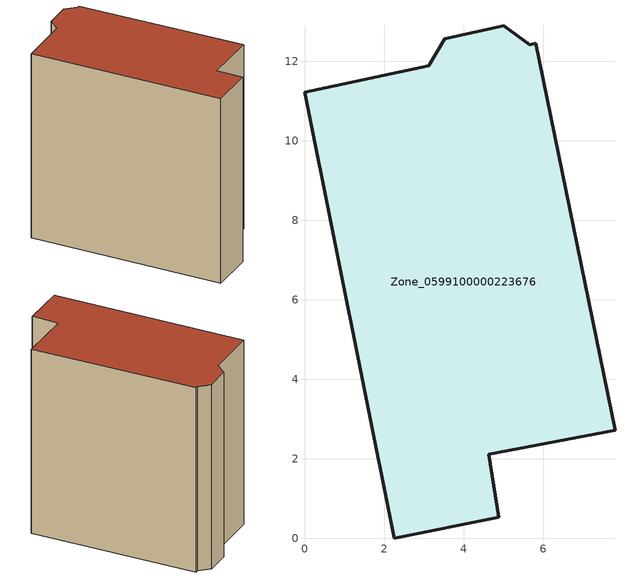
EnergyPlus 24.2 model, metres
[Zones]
Zone_0599100000223676
 floor ground (C_G): 3.12,11.88 3.53,12.57 5.01,12.89 5.67,12.42 5.81,12.45 7.81,2.72 4.64,2.11 4.88,0.53 2.26,0 0,11.22 z0
 wall outside (C_F): 2.26,0 4.88,0.53 4.64,2.11 7.81,2.72 5.81,12.45 5.67,12.42 5.01,12.89 3.53,12.57 3.12,11.88 0,11.22 2.26,0 z0:11.37
 roof outside (C_R): 3.12,11.88 0,11.22 2.26,0 4.88,0.53 4.64,2.11 7.81,2.72 5.81,12.45 5.67,12.42 5.01,12.89 3.53,12.57 z11.37
[BUILDING]
Pand.0599100000223676: North Axis=0; Terrain=City; Loads Convergence Tolerance Value=0.04; Temperature Convergence Tolerance Value=0.4; Solar Distribution=FullExterior; Maximum Number of Warmup Days=25; Minimum Number of Warmup Days=1
[Site:Location]
Rotterdam.The.Hague.AP_ZH_NLD Design_Conditions: Latitude=51.96; Longitude=4.45; Time Zone=1; Elevation=-4.5
[SITE:GROUNDTEMPERATURE:BUILDINGSURFACE]
18, 18, 18, 18, 18, 18, 18, 18, 18, 18, 18, 18
[MATERIAL] Thermal Absorptance=0.9; Solar Absorptance=0.7; Visible Absorptance=0.7
Name | Roughness | Thickness | Conductivity | Density | Specific Heat
G.TI.1946 | MediumSmooth | 0.15 | 1 | 540 | 1210
F.TI.1946 | Rough | 0.3 | 0.857143 | 1920 | 840
R.TI.1946 | MediumRough | 0.2 | 0.1 | 1500 | 1000
[CONSTRUCTION]
C_G: G.TI.1946
C_F: F.TI.1946
C_R: R.TI.1946
[ZONE]
Zone_0599100000223676: Type=1; Multiplier=1; Ceiling Height=Autocalculate; Volume=Autocalculate; Floor Area=autocalculate; Part of Total Floor Area=Yes
[ZONEINFILTRATION:DESIGNFLOWRATE]
Infil_Zone_0599100000223676: Zone or ZoneList or Space or SpaceList=Zone_0599100000223676; Schedule=AlwaysOn; Design Flow Rate Calculation Method=Flow/Area; Flow Rate per Floor Area=0.003; Constant Term Coefficient=1; Temperature Term Coefficient=0; Velocity Term Coefficient=0; Velocity Squared Term Coefficient=0
[HVACTEMPLATE:ZONE:IDEALLOADSAIRSYSTEM]
Zone_0599100000223676: Maximum Heating Supply Air Temperature=50; Minimum Cooling Supply Air Temperature=13; Maximum Heating Supply Air Humidity Ratio=0.0156; Minimum Cooling Supply Air Humidity Ratio=0.0077; Heating Limit=NoLimit; Cooling Limit=NoLimit; Dehumidification Control Type=ConstantSensibleHeatRatio; Cooling Sensible Heat Ratio=0.7; Dehumidification Setpoint=60; Humidification Control Type=None; Humidification Setpoint=30; Outdoor Air Method=None; Outdoor Air Flow Rate per Person=0.00944; Outdoor Air Flow Rate per Zone Floor Area=0; Outdoor Air Flow Rate per Zone=0; Demand Controlled Ventilation Type=None; Outdoor Air Economizer Type=NoEconomizer; Heat Recovery Type=None; Sensible Heat Recovery Effectiveness=0.7; Latent Heat Recovery Effectiveness=0.65
[ZONECONTROL:THERMOSTAT]
ThermostatControl_Zone_0599100000223676: Zone or ZoneList=Zone_0599100000223676; Control Type Schedule=DualSetpointControlType; Control 1=Thermostat_Zone_0599100000223676; Temperature Difference Between Cutout And Setpoint=0
[THERMOSTATSETPOINT:DUALSETPOINT]
Thermostat_Zone_0599100000223676: Heating Setpoint Temperature Schedule=HeatingSetpoint_Zone_0599100000223676; Cooling Setpoint Temperature Schedule=CoolingSetpoint_Zone_0599100000223676
[SCHEDULE:COMPACT]
HeatingSetpoint_Zone_0599100000223676: Through: 12/31, For: AllDays, Until: 24:00, 21
CoolingSetpoint_Zone_0599100000223676: Through: 12/31, For: AllDays, Until: 24:00, 24
DualSetpointControlType: Through: 12/31, For: AllDays, Until: 24:00, 4
AlwaysOn: Through: 12/31, For: AllDays, Until: 24:00, 1
